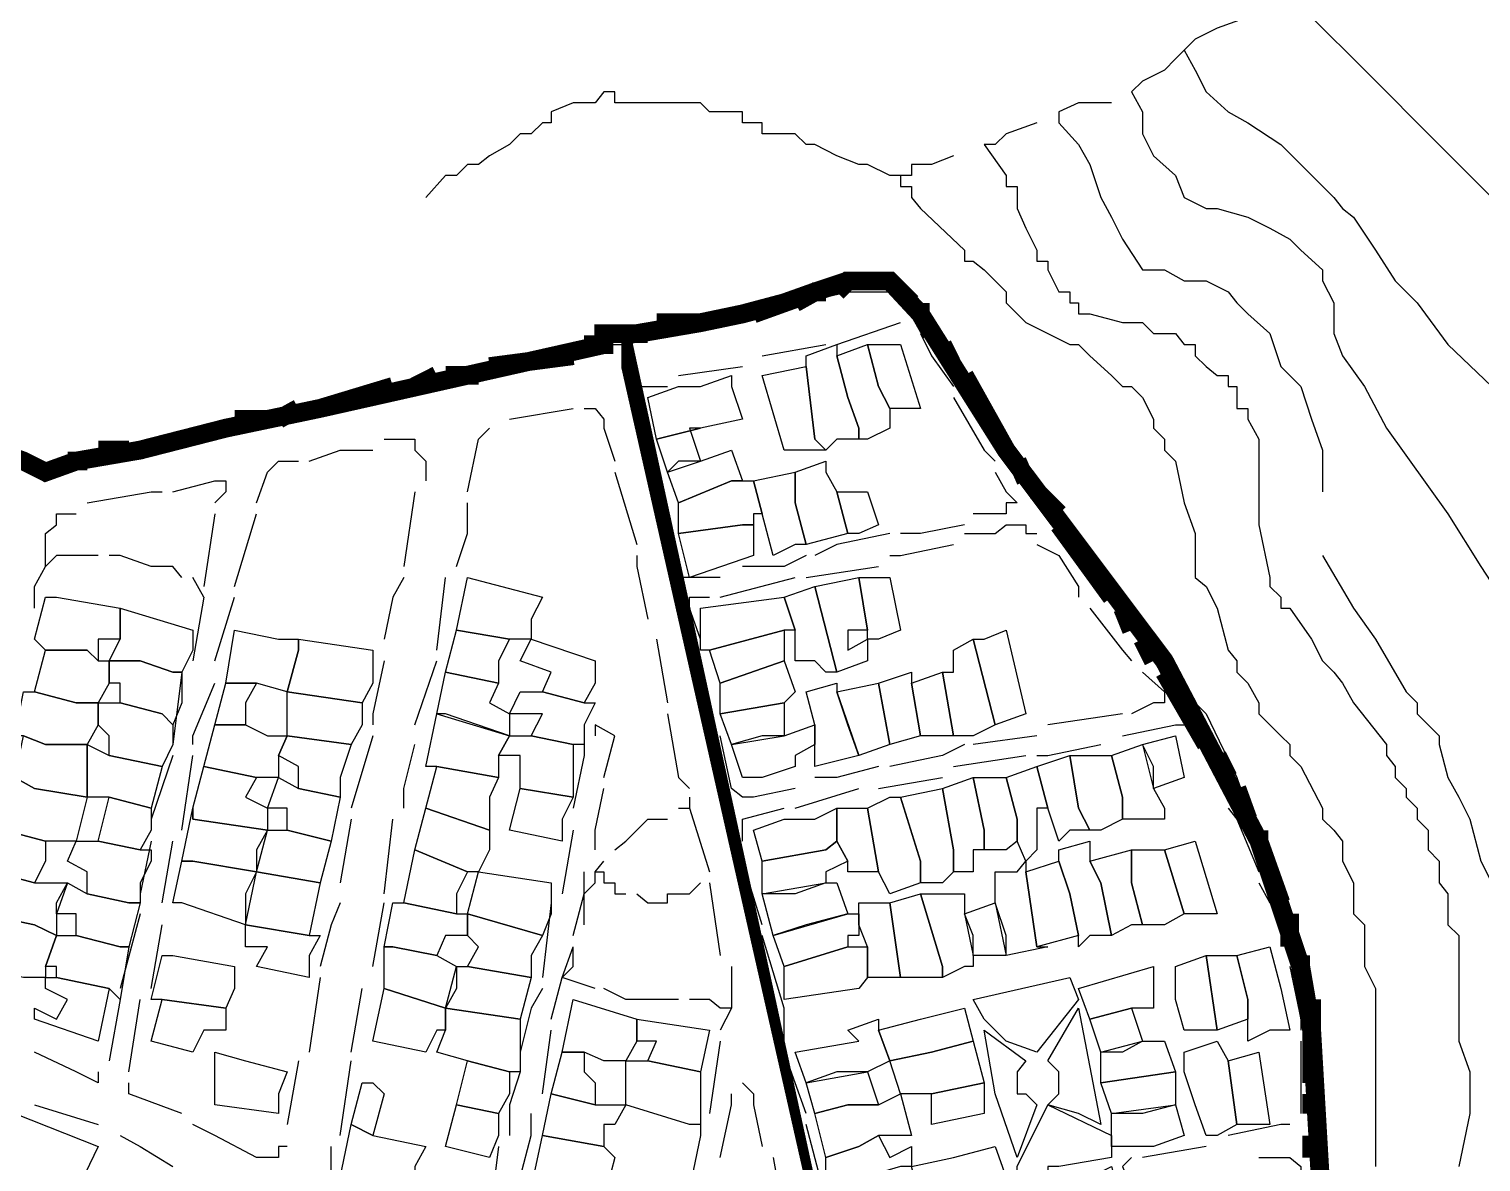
# Model space of a CAD drawing. Header units: millimetres. Extents: x -3588 to 75209, y -3737 to 38254.
# Drawn here: x 18143 to 18329.5, y 32943.3 to 33088.9 of the extents above; entities that cross this region are included whole.
import ezdxf

# ---------------------------------------------------------------- set-up
doc = ezdxf.new("R2010")
doc.units = ezdxf.units.MM
doc.layers.add('P', color=253, linetype='Continuous')

msp = doc.modelspace()

# ---------------------------------------------------------------- linework, layer by layer
at = {"layer": 'P'}
for points in [[(18333.401, 33064.722), (18328.04, 33070.084), (18321.27, 33076.853), (18317.317, 33080.806), (18313.076, 33085.047), (18309.123, 33089), (18307.715, 33090.408), (18304.899, 33092.937), (18300.946, 33091.817), (18299.537, 33090.408), (18295.584, 33089), (18292.752, 33087.576), (18291.343, 33086.167)], [(18291.343, 33086.167), (18290.223, 33085.047), (18288.799, 33083.623), (18285.982, 33082.214), (18284.574, 33080.806), (18285.982, 33078.262), (18285.982, 33075.445), (18287.39, 33072.612), (18290.223, 33070.084), (18291.343, 33067.251), (18294.176, 33065.843), (18295.584, 33065.843), (18299.537, 33064.722), (18302.354, 33063.298), (18304.899, 33061.89), (18306.307, 33060.481), (18309.123, 33057.937), (18309.123, 33056.529), (18310.548, 33053.712), (18310.548, 33049.759), (18311.668, 33046.926), (18314.501, 33042.973), (18317.317, 33037.612)], [(18291.343, 33086.167), (18292.752, 33083.623), (18294.176, 33080.806), (18296.993, 33078.262), (18299.537, 33076.853), (18303.762, 33074.037), (18306.307, 33071.492), (18310.548, 33067.251), (18311.668, 33065.843), (18313.076, 33064.722), (18315.909, 33060.481), (18318.438, 33056.529), (18321.27, 33053.712), (18325.223, 33048.351), (18330.873, 33042.973)], [(18254.935, 33070.084), (18253.527, 33070.084), (18250.694, 33071.492), (18249.574, 33071.492), (18246.741, 33072.612), (18243.924, 33074.037), (18242.788, 33074.037), (18241.38, 33075.445), (18239.971, 33075.445), (18238.563, 33075.445), (18237.139, 33075.445), (18237.139, 33076.853), (18236.019, 33076.853), (18234.61, 33076.853), (18234.61, 33078.262), (18233.202, 33078.262), (18231.778, 33078.262), (18230.369, 33078.262), (18229.249, 33079.398), (18227.825, 33079.398), (18226.416, 33079.398), (18225.008, 33079.398), (18223.6, 33079.398), (18222.463, 33079.398), (18221.055, 33079.398), (18218.238, 33079.398), (18218.238, 33080.806), (18216.814, 33080.806), (18215.694, 33079.398), (18214.285, 33079.398), (18212.877, 33079.398), (18210.045, 33078.262), (18210.045, 33076.853), (18208.924, 33076.853), (18207.5, 33075.445), (18206.092, 33075.445), (18204.683, 33074.037), (18202.139, 33072.612), (18200.73, 33071.492), (18199.322, 33071.492), (18197.914, 33070.084), (18196.489, 33070.084), (18193.961, 33067.251)], [(18282.029, 33079.398), (18279.213, 33079.398), (18277.788, 33079.398), (18275.26, 33078.262), (18275.26, 33076.853), (18277.788, 33074.037), (18279.213, 33071.492), (18280.621, 33067.251), (18282.029, 33064.722), (18283.438, 33061.89), (18285.982, 33057.937), (18288.799, 33057.937), (18291.343, 33056.529), (18294.176, 33056.529), (18296.993, 33055.12), (18298.113, 33053.712), (18299.537, 33052.288), (18302.354, 33049.759), (18303.762, 33045.518), (18306.307, 33042.973), (18307.715, 33038.748), (18309.123, 33034.795), (18309.123, 33029.434)], [(18272.427, 33076.853), (18268.474, 33075.445), (18267.066, 33074.037), (18265.657, 33074.037), (18268.474, 33070.084), (18268.474, 33068.675), (18269.898, 33068.675), (18269.898, 33065.843), (18271.019, 33063.298), (18272.427, 33060.481), (18272.427, 33059.073), (18273.851, 33059.073), (18273.851, 33057.937), (18275.26, 33055.12), (18276.668, 33055.12), (18276.668, 33053.712), (18277.788, 33053.712), (18277.788, 33052.288), (18279.213, 33052.288), (18283.438, 33051.167), (18285.982, 33051.167), (18287.39, 33049.759), (18288.799, 33049.759), (18290.223, 33049.759), (18291.343, 33048.351), (18292.752, 33048.351), (18292.752, 33046.926), (18294.176, 33045.518), (18295.584, 33044.398), (18296.993, 33044.398), (18296.993, 33042.973), (18298.113, 33042.973), (18298.113, 33041.565), (18298.113, 33040.157), (18299.537, 33040.157), (18299.537, 33038.748), (18300.946, 33036.204), (18300.946, 33034.795), (18300.946, 33033.387), (18300.946, 33031.963), (18300.946, 33030.843), (18300.946, 33029.434), (18300.946, 33025.193), (18302.354, 33018.424), (18302.354, 33017.287), (18303.762, 33015.879), (18303.762, 33014.471), (18304.899, 33014.471), (18307.715, 33010.518), (18309.123, 33007.701), (18310.548, 33006.277), (18311.668, 33004.869), (18313.076, 33002.324), (18317.317, 32996.963), (18317.317, 32995.554), (18318.438, 32994.146), (18318.438, 32992.738), (18319.862, 32991.313), (18319.862, 32990.193), (18321.27, 32988.785), (18321.27, 32987.376), (18322.679, 32985.952), (18322.679, 32984.544), (18322.679, 32983.424), (18324.087, 32981.999), (18324.087, 32980.591), (18324.087, 32979.183), (18325.223, 32977.774), (18325.223, 32976.638), (18325.223, 32975.23), (18325.223, 32973.821), (18326.632, 32972.413), (18326.632, 32970.989), (18326.632, 32968.46), (18326.632, 32967.052), (18326.632, 32965.627), (18326.632, 32963.099), (18326.632, 32958.858), (18328.04, 32954.905), (18328.04, 32952.088), (18328.04, 32949.544), (18326.632, 32942.774)], [(18261.704, 33072.612), (18258.888, 33071.492), (18257.464, 33071.492), (18256.343, 33071.492), (18256.343, 33070.084), (18254.935, 33070.084)], [(18254.935, 33070.084), (18254.935, 33068.675), (18256.343, 33068.675), (18256.343, 33067.251), (18257.464, 33065.843), (18263.113, 33060.481), (18263.113, 33059.073), (18264.249, 33059.073), (18265.657, 33057.937), (18267.066, 33056.529), (18268.474, 33055.12), (18268.474, 33053.712), (18271.019, 33051.167), (18276.668, 33048.351), (18277.788, 33048.351), (18279.213, 33046.926), (18282.029, 33044.398), (18283.438, 33042.973), (18284.574, 33042.973), (18285.982, 33041.565), (18287.39, 33038.748), (18287.39, 33037.612), (18288.799, 33036.204), (18288.799, 33034.795), (18290.223, 33033.387), (18291.343, 33028.026), (18292.752, 33024.073), (18292.752, 33022.649), (18292.752, 33021.24), (18292.752, 33018.424), (18294.176, 33017.287), (18295.584, 33014.471), (18296.993, 33009.11), (18298.113, 33007.701), (18298.113, 33006.277), (18299.537, 33004.869), (18300.946, 33002.324), (18300.946, 33000.916), (18303.762, 32998.099), (18304.899, 32996.963), (18304.899, 32995.554), (18306.307, 32994.146), (18309.123, 32988.785), (18309.123, 32987.376), (18310.548, 32985.952), (18311.668, 32984.544), (18311.668, 32981.999), (18313.076, 32979.183), (18313.076, 32977.774), (18313.076, 32975.23), (18314.501, 32973.821), (18314.501, 32972.413), (18314.501, 32970.989), (18314.501, 32968.46), (18315.909, 32965.627), (18315.909, 32961.675), (18315.909, 32960.266), (18315.909, 32956.313), (18315.909, 32954.905), (18315.909, 32952.088), (18315.909, 32950.664), (18315.909, 32942.774)], [(18142.301, 33033.387), (18145.117, 33031.963), (18149.07, 33033.387), (18157.264, 33034.795), (18168.275, 33037.612), (18180.406, 33040.157), (18191.128, 33042.973), (18207.5, 33046.926), (18214.285, 33048.351), (18219.647, 33048.351), (18236.019, 33052.288), (18248.149, 33055.12), (18252.102, 33055.12)], [(18252.102, 33055.12), (18254.935, 33055.12), (18257.464, 33052.288), (18261.704, 33046.926), (18265.657, 33040.157), (18268.474, 33034.795), (18273.851, 33028.026), (18280.621, 33017.287), (18288.799, 33007.701), (18290.223, 33004.869), (18291.343, 33003.748), (18294.176, 33000.916), (18298.113, 32992.738), (18300.946, 32984.544), (18304.899, 32975.23), (18306.307, 32968.46), (18307.715, 32960.266), (18307.715, 32949.544), (18309.123, 32935.989)], [(18246.741, 33048.351), (18254.935, 33051.167)], [(18257.464, 33049.759), (18258.888, 33046.926), (18261.704, 33042.973)], [(18237.139, 33046.926), (18245.333, 33048.351)], [(18246.741, 33036.204), (18245.333, 33034.795), (18243.924, 33036.204), (18242.788, 33045.518), (18242.788, 33046.926), (18246.741, 33048.351), (18246.741, 33046.926), (18248.149, 33041.565), (18249.574, 33037.612), (18249.574, 33036.204), (18246.741, 33036.204)], [(18250.694, 33036.204), (18249.574, 33036.204), (18249.574, 33037.612), (18248.149, 33041.565), (18246.741, 33046.926), (18250.694, 33048.351), (18252.102, 33042.973), (18253.527, 33040.157), (18253.527, 33037.612), (18250.694, 33036.204)], [(18257.464, 33040.157), (18253.527, 33040.157), (18252.102, 33042.973), (18250.694, 33048.351), (18254.935, 33048.351), (18257.464, 33040.157)], [(18226.416, 33044.398), (18234.61, 33045.518)], [(18242.788, 33034.795), (18239.971, 33034.795), (18237.139, 33044.398), (18242.788, 33045.518), (18243.924, 33036.204), (18245.333, 33034.795), (18242.788, 33034.795)], [(18222.463, 33037.612), (18221.055, 33041.565), (18221.055, 33042.973), (18222.463, 33042.973), (18225.008, 33042.973)], [(18226.416, 33042.973), (18229.249, 33042.973), (18233.202, 33044.398), (18233.202, 33042.973), (18234.61, 33038.748), (18229.249, 33037.612), (18223.6, 33036.204), (18222.463, 33041.565), (18226.416, 33042.973)], [(18261.704, 33041.565), (18265.657, 33034.795), (18267.066, 33033.387)], [(18204.683, 33038.748), (18212.877, 33040.157)], [(18214.285, 33040.157), (18215.694, 33040.157), (18216.814, 33038.748), (18216.814, 33037.612), (18218.238, 33033.387)], [(18199.322, 33029.434), (18200.73, 33036.204), (18202.139, 33037.612)], [(18226.416, 33033.387), (18225.008, 33031.963), (18223.6, 33036.204), (18229.249, 33037.612), (18227.825, 33037.612), (18229.249, 33033.387), (18226.416, 33033.387)], [(18317.317, 33037.612), (18325.223, 33026.602), (18329.448, 33019.832), (18331.993, 33015.879), (18334.825, 33009.11), (18337.642, 33002.324), (18340.187, 32995.554), (18341.595, 32988.785), (18345.548, 32979.183), (18346.956, 32976.638), (18345.548, 32972.413), (18346.956, 32970.989)], [(18188.6, 33036.204), (18191.128, 33036.204), (18192.552, 33036.204), (18192.552, 33034.795), (18193.961, 33033.387), (18193.961, 33031.963), (18193.961, 33030.843)], [(18225.008, 33026.602), (18222.463, 33036.204)], [(18178.997, 33033.387), (18182.95, 33034.795), (18187.175, 33034.795)], [(18234.61, 33030.843), (18233.202, 33030.843), (18226.416, 33028.026), (18225.008, 33031.963), (18229.249, 33033.387), (18233.202, 33034.795), (18234.61, 33030.843)], [(18172.228, 33028.026), (18173.636, 33031.963), (18175.044, 33033.387), (18177.589, 33033.387)], [(18218.238, 33031.963), (18221.055, 33022.649)], [(18241.38, 33022.649), (18238.563, 33021.24), (18237.139, 33026.602), (18236.019, 33030.843), (18241.38, 33031.963), (18241.38, 33030.843), (18241.38, 33028.026), (18242.788, 33022.649), (18241.38, 33022.649)], [(18246.741, 33029.434), (18248.149, 33024.073), (18242.788, 33022.649), (18241.38, 33028.026), (18241.38, 33030.843), (18241.38, 33031.963), (18245.333, 33033.387), (18245.333, 33031.963), (18246.741, 33029.434)], [(18267.066, 33031.963), (18268.474, 33029.434), (18269.898, 33028.026), (18268.474, 33028.026), (18268.474, 33026.602), (18267.066, 33026.602), (18264.249, 33026.602)], [(18161.489, 33029.434), (18166.85, 33030.843), (18168.275, 33030.843), (18168.275, 33029.434), (18166.85, 33028.026)], [(18236.019, 33026.602), (18236.019, 33025.193), (18234.61, 33025.193), (18226.416, 33024.073), (18226.416, 33028.026), (18233.202, 33030.843), (18234.61, 33030.843), (18236.019, 33030.843), (18237.139, 33026.602), (18236.019, 33026.602)], [(18150.479, 33028.026), (18158.673, 33029.434), (18160.081, 33029.434)], [(18192.552, 33029.434), (18191.128, 33019.832)], [(18197.914, 33019.832), (18199.322, 33024.073), (18199.322, 33028.026)], [(18249.574, 33024.073), (18248.149, 33024.073), (18246.741, 33029.434), (18250.694, 33029.434), (18252.102, 33025.193), (18249.574, 33024.073)], [(18145.117, 33019.832), (18145.117, 33024.073), (18146.526, 33025.193), (18146.526, 33026.602), (18147.95, 33026.602), (18149.07, 33026.602)], [(18166.85, 33026.602), (18165.442, 33017.287)], [(18169.395, 33017.287), (18172.228, 33026.602)], [(18229.249, 33018.424), (18227.825, 33018.424), (18226.416, 33018.424), (18226.416, 33019.832), (18226.416, 33021.24), (18225.008, 33025.193)], [(18236.019, 33024.073), (18236.019, 33021.24), (18227.825, 33018.424), (18226.416, 33024.073), (18234.61, 33025.193), (18236.019, 33025.193), (18236.019, 33024.073)], [(18263.113, 33025.193), (18257.464, 33024.073), (18254.935, 33024.073)], [(18263.113, 33024.073), (18264.249, 33024.073), (18265.657, 33024.073), (18267.066, 33024.073), (18268.474, 33025.193), (18269.898, 33025.193), (18271.019, 33025.193), (18271.019, 33024.073), (18272.427, 33024.073)], [(18253.527, 33024.073), (18246.741, 33022.649), (18243.924, 33021.24)], [(18253.527, 33021.24), (18254.935, 33021.24), (18261.704, 33022.649)], [(18272.427, 33022.649), (18275.26, 33021.24), (18277.788, 33017.287), (18277.788, 33015.879)], [(18151.903, 33021.24), (18150.479, 33021.24), (18149.07, 33021.24), (18146.526, 33021.24), (18145.117, 33019.832)], [(18162.626, 33018.424), (18161.489, 33019.832), (18158.673, 33019.832), (18154.72, 33021.24), (18153.311, 33021.24)], [(18221.055, 33021.24), (18221.055, 33019.832), (18222.463, 33013.062)], [(18242.788, 33021.24), (18239.971, 33019.832), (18234.61, 33019.832)], [(18309.123, 33021.24), (18313.076, 33014.471), (18315.909, 33010.518), (18319.862, 33003.748), (18321.27, 33002.324), (18321.27, 33000.916), (18322.679, 32999.507), (18324.087, 32998.099), (18324.087, 32996.963), (18325.223, 32992.738), (18326.632, 32990.193), (18328.04, 32987.376), (18329.448, 32981.999), (18330.873, 32979.183)], [(18143.709, 33014.471), (18143.709, 33017.287), (18145.117, 33019.832)], [(18242.788, 33018.424), (18252.102, 33019.832)], [(18165.442, 33015.879), (18164.034, 33018.424)], [(18191.128, 33018.424), (18189.72, 33015.879), (18188.6, 33010.518)], [(18195.369, 33009.11), (18196.489, 33018.424)], [(18207.5, 33013.062), (18207.5, 33010.518), (18204.683, 33010.518), (18197.914, 33011.638), (18199.322, 33018.424), (18208.924, 33015.879), (18207.5, 33013.062)], [(18231.778, 33018.424), (18229.249, 33018.424)], [(18231.778, 33015.879), (18241.38, 33018.424)], [(18245.333, 33006.277), (18243.924, 33007.701), (18241.38, 33007.701), (18241.38, 33011.638), (18239.971, 33015.879), (18243.924, 33017.287), (18246.741, 33006.277), (18245.333, 33006.277)], [(18249.574, 33011.638), (18248.149, 33011.638), (18248.149, 33009.11), (18250.694, 33010.518), (18250.694, 33007.701), (18246.741, 33006.277), (18243.924, 33017.287), (18249.574, 33018.424), (18250.694, 33011.638), (18249.574, 33011.638)], [(18252.102, 33010.518), (18250.694, 33010.518), (18250.694, 33011.638), (18249.574, 33018.424), (18253.527, 33018.424), (18254.935, 33011.638), (18252.102, 33010.518)], [(18154.72, 33010.518), (18151.903, 33010.518), (18151.903, 33007.701), (18150.479, 33009.11), (18145.117, 33009.11), (18143.709, 33010.518), (18145.117, 33015.879), (18146.526, 33015.879), (18154.72, 33014.471), (18154.72, 33010.518)], [(18165.442, 33015.879), (18164.034, 33007.701)], [(18166.85, 33007.701), (18169.395, 33015.879)], [(18229.249, 33010.518), (18227.825, 33014.471), (18227.825, 33015.879), (18230.369, 33015.879)], [(18229.249, 33014.471), (18239.971, 33015.879), (18241.38, 33011.638), (18239.971, 33011.638), (18230.369, 33009.11), (18229.249, 33009.11), (18229.249, 33014.471)], [(18164.034, 33009.11), (18162.626, 33006.277), (18161.489, 33006.277), (18157.264, 33007.701), (18153.311, 33007.701), (18154.72, 33010.518), (18154.72, 33014.471), (18164.034, 33011.638), (18164.034, 33009.11)], [(18279.213, 33014.471), (18283.438, 33009.11), (18284.574, 33007.701)], [(18175.044, 33010.518), (18177.589, 33010.518), (18177.589, 33009.11), (18176.165, 33003.748), (18172.228, 33004.869), (18168.275, 33004.869), (18169.395, 33011.638), (18175.044, 33010.518)], [(18203.275, 33007.701), (18203.275, 33004.869), (18196.489, 33006.277), (18197.914, 33011.638), (18204.683, 33010.518), (18203.275, 33007.701)], [(18239.971, 33007.701), (18231.778, 33004.869), (18230.369, 33009.11), (18239.971, 33011.638), (18239.971, 33007.701)], [(18265.657, 33010.518), (18268.474, 33011.638), (18271.019, 33000.916), (18267.066, 32999.507), (18264.249, 33010.518), (18265.657, 33010.518)], [(18187.175, 33004.869), (18185.767, 33002.324), (18176.165, 33003.748), (18177.589, 33009.11), (18177.589, 33010.518), (18187.175, 33009.11), (18187.175, 33004.869)], [(18215.694, 33004.869), (18214.285, 33002.324), (18208.924, 33003.748), (18210.045, 33006.277), (18206.092, 33007.701), (18207.5, 33010.518), (18215.694, 33007.701), (18215.694, 33004.869)], [(18223.6, 33010.518), (18225.008, 33002.324)], [(18264.249, 32998.099), (18261.704, 32998.099), (18260.296, 33006.277), (18261.704, 33006.277), (18261.704, 33009.11), (18264.249, 33010.518), (18267.066, 32999.507), (18264.249, 32998.099)], [(18151.903, 33007.701), (18153.311, 33007.701), (18153.311, 33004.869), (18151.903, 33002.324), (18149.07, 33002.324), (18143.709, 33003.748), (18145.117, 33009.11), (18150.479, 33009.11), (18151.903, 33007.701)], [(18162.626, 33002.324), (18161.489, 32999.507), (18160.081, 33000.916), (18154.72, 33002.324), (18154.72, 33004.869), (18153.311, 33004.869), (18153.311, 33007.701), (18157.264, 33007.701), (18161.489, 33006.277), (18162.626, 33006.277), (18162.626, 33002.324)], [(18188.6, 33007.701), (18187.175, 33000.916), (18187.175, 32999.507)], [(18192.552, 32999.507), (18195.369, 33007.701)], [(18230.369, 32999.507), (18229.249, 33007.701)], [(18239.971, 33002.324), (18231.778, 33000.916), (18231.778, 33004.869), (18239.971, 33007.701), (18241.38, 33003.748), (18239.971, 33002.324)], [(18162.626, 33006.277), (18161.489, 32996.963)], [(18204.683, 32999.507), (18204.683, 32998.099), (18196.489, 33000.916), (18195.369, 33000.916), (18196.489, 33006.277), (18203.275, 33004.869), (18202.139, 33002.324), (18204.683, 33000.916), (18204.683, 32999.507)], [(18256.343, 33004.869), (18257.464, 32998.099), (18253.527, 32996.963), (18252.102, 33004.869), (18256.343, 33006.277), (18256.343, 33004.869)], [(18260.296, 32998.099), (18257.464, 32998.099), (18256.343, 33004.869), (18260.296, 33006.277), (18261.704, 32998.099), (18260.296, 32998.099)], [(18285.982, 33006.277), (18288.799, 33003.748), (18288.799, 33002.324), (18287.39, 33002.324), (18284.574, 33000.916)], [(18151.903, 32999.507), (18150.479, 32996.963), (18145.117, 32996.963), (18142.301, 32998.099), (18141.165, 32998.099), (18142.301, 33003.748), (18143.709, 33003.748), (18149.07, 33002.324), (18151.903, 33002.324), (18151.903, 32999.507)], [(18164.034, 32996.963), (18164.034, 32998.099), (18166.85, 33004.869)], [(18170.803, 33002.324), (18170.803, 32999.507), (18166.85, 32999.507), (18168.275, 33004.869), (18172.228, 33004.869), (18170.803, 33002.324)], [(18185.767, 32999.507), (18184.359, 32996.963), (18176.165, 32998.099), (18176.165, 33003.748), (18185.767, 33002.324), (18185.767, 32999.507)], [(18214.285, 32999.507), (18214.285, 32996.963), (18212.877, 32996.963), (18207.5, 32998.099), (18208.924, 33000.916), (18204.683, 33000.916), (18206.092, 33003.748), (18208.924, 33003.748), (18214.285, 33002.324), (18215.694, 33002.324), (18214.285, 32999.507)], [(18246.741, 33003.748), (18249.574, 32995.554), (18243.924, 32994.146), (18243.924, 32996.963), (18243.924, 32999.507), (18242.788, 33003.748), (18246.741, 33004.869), (18246.741, 33003.748)], [(18248.149, 32999.507), (18246.741, 33003.748), (18252.102, 33004.869), (18253.527, 32996.963), (18249.574, 32995.554), (18248.149, 32999.507)], [(18161.489, 32996.963), (18160.081, 32994.146), (18153.311, 32995.554), (18153.311, 32998.099), (18151.903, 32999.507), (18151.903, 33002.324), (18154.72, 33002.324), (18160.081, 33000.916), (18161.489, 32999.507), (18161.489, 32996.963)], [(18237.139, 32998.099), (18233.202, 32996.963), (18231.778, 33000.916), (18239.971, 33002.324), (18239.971, 32998.099), (18237.139, 32998.099)], [(18203.275, 32995.554), (18203.275, 32992.738), (18195.369, 32994.146), (18193.961, 32994.146), (18195.369, 33000.916), (18204.683, 32998.099), (18203.275, 32995.554)], [(18225.008, 33000.916), (18226.416, 32992.738), (18227.825, 32991.313)], [(18283.438, 33000.916), (18273.851, 32999.507)], [(18173.636, 32998.099), (18176.165, 32998.099), (18175.044, 32995.554), (18175.044, 32992.738), (18172.228, 32992.738), (18165.442, 32994.146), (18166.85, 32999.507), (18170.803, 32999.507), (18173.636, 32998.099)], [(18216.814, 32992.738), (18218.238, 32998.099), (18215.694, 32999.507), (18215.694, 32998.099)], [(18237.139, 32992.738), (18234.61, 32992.738), (18233.202, 32996.963), (18239.971, 32998.099), (18243.924, 32999.507), (18243.924, 32996.963), (18241.38, 32995.554), (18241.38, 32994.146), (18237.139, 32992.738)], [(18283.438, 32998.099), (18290.223, 32999.507), (18291.343, 32999.507)], [(18150.479, 32992.738), (18150.479, 32990.193), (18143.709, 32991.313), (18141.165, 32992.738), (18142.301, 32998.099), (18145.117, 32996.963), (18150.479, 32996.963), (18150.479, 32992.738)], [(18153.311, 32995.554), (18160.081, 32994.146), (18158.673, 32988.785), (18153.311, 32990.193), (18150.479, 32990.193), (18150.479, 32996.963), (18153.311, 32995.554)], [(18182.95, 32992.738), (18182.95, 32990.193), (18177.589, 32991.313), (18177.589, 32994.146), (18175.044, 32995.554), (18176.165, 32998.099), (18184.359, 32996.963), (18182.95, 32992.738)], [(18187.175, 32998.099), (18184.359, 32988.785)], [(18191.128, 32988.785), (18191.128, 32991.313), (18192.552, 32996.963)], [(18207.5, 32998.099), (18212.877, 32996.963), (18212.877, 32990.193), (18206.092, 32991.313), (18206.092, 32995.554), (18203.275, 32995.554), (18204.683, 32998.099), (18207.5, 32998.099)], [(18214.285, 32996.963), (18214.285, 32995.554), (18212.877, 32988.785)], [(18234.61, 32990.193), (18233.202, 32991.313), (18231.778, 32998.099)], [(18263.113, 32996.963), (18260.296, 32995.554), (18253.527, 32994.146)], [(18272.427, 32998.099), (18264.249, 32996.963)], [(18272.427, 32995.554), (18273.851, 32995.554), (18280.621, 32996.963)], [(18287.39, 32991.313), (18288.799, 32988.785), (18288.799, 32987.376), (18283.438, 32987.376), (18283.438, 32990.193), (18282.029, 32995.554), (18285.982, 32996.963), (18287.39, 32991.313)], [(18287.39, 32994.146), (18285.982, 32996.963), (18290.223, 32998.099), (18291.343, 32992.738), (18287.39, 32991.313), (18287.39, 32994.146)], [(18292.752, 32998.099), (18295.584, 32992.738), (18296.993, 32990.193)], [(18161.489, 32995.554), (18158.673, 32987.376)], [(18162.626, 32985.952), (18164.034, 32995.554)], [(18261.704, 32994.146), (18271.019, 32995.554)], [(18276.668, 32985.952), (18275.26, 32984.544), (18273.851, 32988.785), (18272.427, 32994.146), (18276.668, 32995.554), (18277.788, 32988.785), (18279.213, 32985.952), (18276.668, 32985.952)], [(18280.621, 32985.952), (18279.213, 32985.952), (18277.788, 32988.785), (18276.668, 32995.554), (18282.029, 32995.554), (18283.438, 32990.193), (18283.438, 32987.376), (18280.621, 32985.952)], [(18143.709, 32991.313), (18150.479, 32990.193), (18149.07, 32984.544), (18145.117, 32984.544), (18139.756, 32985.952), (18141.165, 32992.738), (18143.709, 32991.313)], [(18173.636, 32987.376), (18173.636, 32985.952), (18164.034, 32987.376), (18164.034, 32988.785), (18165.442, 32994.146), (18172.228, 32992.738), (18170.803, 32990.193), (18173.636, 32988.785), (18173.636, 32987.376)], [(18181.814, 32984.544), (18176.165, 32985.952), (18176.165, 32988.785), (18173.636, 32988.785), (18175.044, 32992.738), (18177.589, 32991.313), (18182.95, 32990.193), (18181.814, 32984.544)], [(18202.139, 32990.193), (18202.139, 32985.952), (18193.961, 32988.785), (18195.369, 32994.146), (18203.275, 32992.738), (18202.139, 32990.193)], [(18252.102, 32994.146), (18246.741, 32992.738), (18243.924, 32992.738)], [(18252.102, 32991.313), (18260.296, 32992.738)], [(18263.113, 32980.591), (18261.704, 32980.591), (18261.704, 32983.424), (18260.296, 32991.313), (18264.249, 32992.738), (18265.657, 32985.952), (18265.657, 32983.424), (18264.249, 32983.424), (18264.249, 32980.591), (18263.113, 32980.591)], [(18268.474, 32983.424), (18265.657, 32983.424), (18265.657, 32985.952), (18264.249, 32992.738), (18268.474, 32992.738), (18269.898, 32987.376), (18269.898, 32984.544), (18268.474, 32983.424)], [(18272.427, 32988.785), (18272.427, 32983.424), (18271.019, 32981.999), (18269.898, 32984.544), (18269.898, 32987.376), (18268.474, 32992.738), (18272.427, 32994.146), (18273.851, 32988.785), (18272.427, 32988.785)], [(18211.453, 32987.376), (18211.453, 32984.544), (18204.683, 32985.952), (18206.092, 32991.313), (18212.877, 32990.193), (18211.453, 32987.376)], [(18215.694, 32983.424), (18215.694, 32985.952), (18216.814, 32991.313)], [(18241.38, 32991.313), (18236.019, 32990.193), (18234.61, 32990.193)], [(18241.38, 32988.785), (18249.574, 32991.313)], [(18260.296, 32979.183), (18257.464, 32979.183), (18257.464, 32981.999), (18254.935, 32990.193), (18260.296, 32991.313), (18261.704, 32983.424), (18261.704, 32980.591), (18260.296, 32979.183)], [(18158.673, 32985.952), (18157.264, 32983.424), (18151.903, 32984.544), (18153.311, 32990.193), (18158.673, 32988.785), (18158.673, 32985.952)], [(18227.825, 32990.193), (18227.825, 32988.785)], [(18253.527, 32990.193), (18254.935, 32990.193), (18257.464, 32981.999), (18257.464, 32979.183), (18253.527, 32977.774), (18252.102, 32980.591), (18250.694, 32988.785), (18253.527, 32990.193)], [(18172.228, 32983.424), (18172.228, 32980.591), (18164.034, 32981.999), (18162.626, 32981.999), (18164.034, 32988.785), (18164.034, 32987.376), (18173.636, 32985.952), (18172.228, 32983.424)], [(18184.359, 32987.376), (18182.95, 32979.183)], [(18188.6, 32977.774), (18189.72, 32987.376)], [(18202.139, 32983.424), (18200.73, 32980.591), (18199.322, 32980.591), (18192.552, 32983.424), (18193.961, 32988.785), (18202.139, 32985.952), (18202.139, 32983.424)], [(18218.238, 32983.424), (18219.647, 32984.544), (18221.055, 32985.952), (18222.463, 32987.376), (18223.6, 32987.376), (18225.008, 32987.376)], [(18226.416, 32988.785), (18227.825, 32988.785)], [(18227.825, 32988.785), (18230.369, 32980.591)], [(18234.61, 32984.544), (18234.61, 32987.376), (18239.971, 32988.785)], [(18239.971, 32987.376), (18243.924, 32987.376), (18246.741, 32988.785), (18246.741, 32984.544), (18245.333, 32983.424), (18237.139, 32981.999), (18236.019, 32985.952), (18239.971, 32987.376)], [(18248.149, 32980.591), (18248.149, 32981.999), (18246.741, 32984.544), (18246.741, 32988.785), (18250.694, 32988.785), (18252.102, 32980.591), (18248.149, 32980.591)], [(18296.993, 32988.785), (18298.113, 32987.376), (18300.946, 32980.591)], [(18145.117, 32981.999), (18143.709, 32979.183), (18138.348, 32980.591), (18139.756, 32983.424), (18139.756, 32985.952), (18145.117, 32984.544), (18145.117, 32981.999)], [(18176.165, 32985.952), (18181.814, 32984.544), (18180.406, 32979.183), (18172.228, 32980.591), (18173.636, 32985.952), (18176.165, 32985.952)], [(18212.877, 32985.952), (18211.453, 32977.774)], [(18157.264, 32979.183), (18157.264, 32976.638), (18155.84, 32976.638), (18150.479, 32977.774), (18150.479, 32980.591), (18147.95, 32981.999), (18149.07, 32984.544), (18151.903, 32984.544), (18157.264, 32983.424), (18158.673, 32983.424), (18158.673, 32981.999), (18157.264, 32979.183)], [(18158.673, 32984.544), (18157.264, 32977.774), (18157.264, 32976.638)], [(18160.081, 32976.638), (18161.489, 32984.544)], [(18197.914, 32977.774), (18197.914, 32975.23), (18191.128, 32976.638), (18192.552, 32983.424), (18199.322, 32980.591), (18197.914, 32977.774)], [(18241.38, 32977.774), (18237.139, 32977.774), (18237.139, 32981.999), (18245.333, 32983.424), (18246.741, 32984.544), (18248.149, 32981.999), (18245.333, 32980.591), (18245.333, 32979.183), (18241.38, 32977.774)], [(18279.213, 32972.413), (18277.788, 32970.989), (18277.788, 32972.413), (18276.668, 32977.774), (18275.26, 32981.999), (18275.26, 32983.424), (18279.213, 32984.544), (18279.213, 32981.999), (18280.621, 32979.183), (18282.029, 32972.413), (18279.213, 32972.413)], [(18284.574, 32973.821), (18282.029, 32972.413), (18280.621, 32979.183), (18279.213, 32981.999), (18284.574, 32983.424), (18284.574, 32979.183), (18285.982, 32973.821), (18284.574, 32973.821)], [(18288.799, 32973.821), (18285.982, 32973.821), (18284.574, 32979.183), (18284.574, 32983.424), (18288.799, 32983.424), (18291.343, 32975.23), (18288.799, 32973.821)], [(18292.752, 32975.23), (18291.343, 32975.23), (18288.799, 32983.424), (18292.752, 32984.544), (18295.584, 32975.23), (18292.752, 32975.23)], [(18170.803, 32977.774), (18170.803, 32973.821), (18162.626, 32976.638), (18161.489, 32976.638), (18162.626, 32981.999), (18164.034, 32981.999), (18172.228, 32980.591), (18170.803, 32977.774)], [(18215.694, 32980.591), (18216.814, 32981.999)], [(18237.139, 32973.821), (18234.61, 32981.999)], [(18268.474, 32972.413), (18267.066, 32976.638), (18267.066, 32980.591), (18269.898, 32980.591), (18271.019, 32981.999), (18271.019, 32980.591), (18272.427, 32970.989), (18273.851, 32970.989), (18268.474, 32969.868), (18268.474, 32972.413)], [(18276.668, 32977.774), (18277.788, 32972.413), (18272.427, 32970.989), (18271.019, 32980.591), (18275.26, 32981.999), (18276.668, 32977.774)], [(18143.709, 32973.821), (18136.94, 32975.23), (18138.348, 32980.591), (18143.709, 32979.183), (18147.95, 32979.183), (18146.526, 32975.23), (18146.526, 32973.821), (18146.526, 32972.413), (18143.709, 32973.821)], [(18178.997, 32972.413), (18170.803, 32973.821), (18172.228, 32980.591), (18180.406, 32979.183), (18178.997, 32972.413)], [(18210.045, 32975.23), (18208.924, 32972.413), (18199.322, 32975.23), (18200.73, 32980.591), (18210.045, 32979.183), (18210.045, 32975.23)], [(18212.877, 32972.413), (18214.285, 32977.774), (18214.285, 32980.591)], [(18214.285, 32973.821), (18214.285, 32975.23), (18214.285, 32977.774), (18215.694, 32979.183), (18215.694, 32980.591)], [(18215.694, 32980.591), (18216.814, 32980.591), (18216.814, 32979.183), (18218.238, 32979.183), (18218.238, 32977.774), (18219.647, 32977.774)], [(18146.526, 32976.638), (18147.95, 32979.183), (18150.479, 32977.774), (18155.84, 32976.638), (18157.264, 32976.638), (18155.84, 32970.989), (18154.72, 32970.989), (18149.07, 32972.413), (18149.07, 32975.23), (18146.526, 32975.23), (18146.526, 32976.638)], [(18221.055, 32977.774), (18222.463, 32976.638), (18225.008, 32976.638), (18225.008, 32977.774), (18226.416, 32977.774), (18227.825, 32977.774), (18229.249, 32979.183)], [(18230.369, 32979.183), (18231.778, 32969.868)], [(18242.788, 32973.821), (18238.563, 32972.413), (18237.139, 32977.774), (18245.333, 32979.183), (18246.741, 32979.183), (18248.149, 32975.23), (18242.788, 32973.821)], [(18257.464, 32967.052), (18256.343, 32967.052), (18254.935, 32967.052), (18253.527, 32976.638), (18257.464, 32977.774), (18260.296, 32968.46), (18260.296, 32967.052), (18257.464, 32967.052)], [(18263.113, 32968.46), (18260.296, 32967.052), (18260.296, 32968.46), (18257.464, 32977.774), (18263.113, 32977.774), (18263.113, 32975.23), (18264.249, 32969.868), (18264.249, 32968.46), (18263.113, 32968.46)], [(18300.946, 32979.183), (18302.354, 32976.638), (18303.762, 32975.23), (18303.762, 32973.821), (18304.899, 32970.989)], [(18182.95, 32976.638), (18181.814, 32973.821), (18180.406, 32968.46)], [(18187.175, 32968.46), (18188.6, 32976.638)], [(18199.322, 32973.821), (18199.322, 32972.413), (18196.489, 32972.413), (18195.369, 32969.868), (18189.72, 32970.989), (18188.6, 32970.989), (18189.72, 32976.638), (18191.128, 32976.638), (18197.914, 32975.23), (18199.322, 32975.23), (18199.322, 32973.821)], [(18210.045, 32976.638), (18208.924, 32967.052)], [(18250.694, 32968.46), (18250.694, 32970.989), (18249.574, 32973.821), (18249.574, 32975.23), (18249.574, 32976.638), (18253.527, 32976.638), (18254.935, 32967.052), (18250.694, 32967.052), (18250.694, 32968.46)], [(18264.249, 32972.413), (18263.113, 32975.23), (18267.066, 32976.638), (18268.474, 32969.868), (18264.249, 32969.868), (18264.249, 32972.413)], [(18145.117, 32968.46), (18145.117, 32967.052), (18142.301, 32967.052), (18135.515, 32968.46), (18135.515, 32969.868), (18136.94, 32975.23), (18143.709, 32973.821), (18146.526, 32972.413), (18145.117, 32968.46)], [(18157.264, 32975.23), (18154.72, 32965.627)], [(18207.5, 32969.868), (18207.5, 32967.052), (18199.322, 32968.46), (18200.73, 32970.989), (18199.322, 32972.413), (18199.322, 32975.23), (18208.924, 32972.413), (18207.5, 32969.868)], [(18249.574, 32972.413), (18248.149, 32972.413), (18248.149, 32970.989), (18239.971, 32968.46), (18238.563, 32972.413), (18248.149, 32975.23), (18249.574, 32975.23), (18249.574, 32973.821), (18249.574, 32972.413)], [(18147.95, 32972.413), (18149.07, 32972.413), (18154.72, 32970.989), (18155.84, 32970.989), (18154.72, 32964.219), (18153.311, 32965.627), (18146.526, 32967.052), (18146.526, 32968.46), (18145.117, 32968.46), (18146.526, 32972.413), (18147.95, 32972.413)], [(18158.673, 32965.627), (18160.081, 32973.821)], [(18178.997, 32969.868), (18178.997, 32967.052), (18172.228, 32968.46), (18173.636, 32970.989), (18170.803, 32970.989), (18170.803, 32973.821), (18178.997, 32972.413), (18180.406, 32972.413), (18178.997, 32969.868)], [(18239.971, 32963.099), (18237.139, 32972.413)], [(18197.914, 32965.627), (18196.489, 32963.099), (18188.6, 32965.627), (18188.6, 32970.989), (18189.72, 32970.989), (18195.369, 32969.868), (18197.914, 32968.46), (18197.914, 32965.627)], [(18210.045, 32961.675), (18211.453, 32967.052), (18212.877, 32970.989)], [(18215.694, 32965.627), (18211.453, 32967.052), (18212.877, 32968.46), (18212.877, 32970.989)], [(18249.574, 32965.627), (18239.971, 32964.219), (18239.971, 32968.46), (18248.149, 32970.989), (18250.694, 32970.989), (18250.694, 32967.052), (18249.574, 32965.627)], [(18302.354, 32960.266), (18299.537, 32958.858), (18299.537, 32961.675), (18299.537, 32964.219), (18298.113, 32969.868), (18302.354, 32970.989), (18303.762, 32965.627), (18304.899, 32960.266), (18302.354, 32960.266)], [(18169.395, 32965.627), (18168.275, 32963.099), (18160.081, 32964.219), (18158.673, 32964.219), (18160.081, 32969.868), (18161.489, 32969.868), (18169.395, 32968.46), (18169.395, 32965.627)], [(18199.322, 32968.46), (18207.5, 32967.052), (18206.092, 32961.675), (18196.489, 32963.099), (18197.914, 32968.46), (18199.322, 32968.46)], [(18233.202, 32968.46), (18233.202, 32967.052), (18233.202, 32965.627), (18233.202, 32964.219), (18233.202, 32963.099), (18231.778, 32960.266)], [(18285.982, 32963.099), (18284.574, 32963.099), (18279.213, 32961.675), (18277.788, 32965.627), (18287.39, 32968.46), (18287.39, 32963.099), (18285.982, 32963.099)], [(18292.752, 32960.266), (18291.343, 32960.266), (18290.223, 32964.219), (18290.223, 32968.46), (18294.176, 32969.868), (18295.584, 32960.266), (18292.752, 32960.266)], [(18299.537, 32964.219), (18299.537, 32961.675), (18295.584, 32960.266), (18294.176, 32969.868), (18298.113, 32969.868), (18299.537, 32964.219)], [(18304.899, 32968.46), (18306.307, 32961.675), (18306.307, 32960.266)], [(18146.526, 32967.052), (18153.311, 32965.627), (18151.903, 32958.858), (18143.709, 32961.675), (18143.709, 32963.099), (18146.526, 32961.675), (18147.95, 32964.219), (18145.117, 32965.627), (18145.117, 32967.052), (18146.526, 32967.052)], [(18180.406, 32967.052), (18178.997, 32957.45)], [(18268.474, 32958.858), (18265.657, 32961.675), (18264.249, 32964.219), (18276.668, 32967.052), (18277.788, 32964.219), (18272.427, 32957.45), (18268.474, 32958.858)], [(18184.359, 32957.45), (18185.767, 32965.627)], [(18196.489, 32961.675), (18196.489, 32960.266), (18195.369, 32960.266), (18193.961, 32957.45), (18187.175, 32958.858), (18188.6, 32965.627), (18196.489, 32963.099), (18196.489, 32961.675)], [(18208.924, 32965.627), (18207.5, 32963.099), (18206.092, 32957.45)], [(18226.416, 32964.219), (18225.008, 32964.219), (18221.055, 32964.219), (18219.647, 32964.219), (18216.814, 32965.627)], [(18154.72, 32964.219), (18153.311, 32956.313)], [(18155.84, 32954.905), (18157.264, 32964.219)], [(18168.275, 32961.675), (18168.275, 32960.266), (18165.442, 32960.266), (18164.034, 32957.45), (18158.673, 32958.858), (18160.081, 32964.219), (18168.275, 32963.099), (18168.275, 32961.675)], [(18206.092, 32957.45), (18206.092, 32954.905), (18204.683, 32954.905), (18199.322, 32956.313), (18195.369, 32957.45), (18196.489, 32960.266), (18196.489, 32963.099), (18206.092, 32961.675), (18206.092, 32957.45)], [(18221.055, 32960.266), (18221.055, 32958.858), (18219.647, 32956.313), (18216.814, 32956.313), (18214.285, 32957.45), (18211.453, 32957.45), (18212.877, 32964.219), (18221.055, 32961.675), (18221.055, 32960.266)], [(18233.202, 32963.099), (18231.778, 32963.099), (18230.369, 32964.219), (18229.249, 32964.219), (18227.825, 32964.219)], [(18239.971, 32958.858), (18239.971, 32963.099)], [(18258.888, 32957.45), (18253.527, 32956.313), (18252.102, 32960.266), (18257.464, 32961.675), (18263.113, 32963.099), (18264.249, 32958.858), (18258.888, 32957.45)], [(18277.788, 32949.544), (18273.851, 32950.664), (18275.26, 32952.088), (18275.26, 32953.497), (18275.26, 32954.905), (18273.851, 32956.313), (18277.788, 32963.099), (18280.621, 32948.135), (18277.788, 32949.544)], [(18283.438, 32957.45), (18280.621, 32957.45), (18279.213, 32961.675), (18284.574, 32963.099), (18285.982, 32958.858), (18283.438, 32957.45)], [(18221.055, 32960.266), (18221.055, 32961.675), (18230.369, 32960.266), (18229.249, 32954.905), (18222.463, 32956.313), (18223.6, 32958.858), (18221.055, 32958.858), (18221.055, 32960.266)], [(18246.741, 32954.905), (18242.788, 32953.497), (18241.38, 32957.45), (18249.574, 32958.858), (18248.149, 32960.266), (18252.102, 32961.675), (18252.102, 32960.266), (18253.527, 32956.313), (18250.694, 32954.905), (18246.741, 32954.905)], [(18208.924, 32952.088), (18210.045, 32960.266)], [(18267.066, 32952.088), (18265.657, 32960.266), (18271.019, 32956.313), (18269.898, 32954.905), (18269.898, 32952.088), (18271.019, 32952.088), (18272.427, 32950.664), (18269.898, 32943.894), (18267.066, 32952.088)], [(18151.903, 32954.905), (18151.903, 32953.497), (18149.07, 32954.905), (18143.709, 32957.45)], [(18175.044, 32952.088), (18175.044, 32949.544), (18166.85, 32950.664), (18166.85, 32953.497), (18166.85, 32957.45), (18170.803, 32956.313), (18176.165, 32954.905), (18175.044, 32952.088)], [(18214.285, 32956.313), (18214.285, 32954.905), (18215.694, 32953.497), (18215.694, 32950.664), (18210.045, 32952.088), (18211.453, 32957.45), (18214.285, 32957.45), (18214.285, 32956.313)], [(18231.778, 32958.858), (18230.369, 32949.544)], [(18242.788, 32949.544), (18239.971, 32957.45)], [(18258.888, 32952.088), (18254.935, 32952.088), (18253.527, 32956.313), (18258.888, 32957.45), (18264.249, 32958.858), (18265.657, 32953.497), (18258.888, 32952.088)], [(18290.223, 32954.905), (18280.621, 32953.497), (18280.621, 32957.45), (18285.982, 32958.858), (18288.799, 32958.858), (18290.223, 32954.905)], [(18295.584, 32946.727), (18294.176, 32946.727), (18292.752, 32950.664), (18291.343, 32954.905), (18291.343, 32957.45), (18295.584, 32958.858), (18296.993, 32956.313), (18298.113, 32948.135), (18295.584, 32946.727)], [(18299.537, 32948.135), (18298.113, 32948.135), (18296.993, 32956.313), (18300.946, 32957.45), (18302.354, 32948.135), (18299.537, 32948.135)], [(18306.307, 32958.858), (18306.307, 32953.497), (18306.307, 32952.088), (18306.307, 32950.664), (18306.307, 32949.544)], [(18177.589, 32956.313), (18176.165, 32948.135)], [(18182.95, 32946.727), (18184.359, 32956.313)], [(18204.683, 32952.088), (18203.275, 32949.544), (18197.914, 32950.664), (18199.322, 32956.313), (18204.683, 32954.905), (18204.683, 32952.088)], [(18229.249, 32950.664), (18229.249, 32948.135), (18227.825, 32948.135), (18219.647, 32950.664), (18219.647, 32956.313), (18222.463, 32956.313), (18229.249, 32954.905), (18229.249, 32950.664)], [(18162.626, 32949.544), (18155.84, 32952.088), (18155.84, 32953.497)], [(18187.175, 32953.497), (18188.6, 32952.088), (18187.175, 32946.727), (18184.359, 32948.135), (18185.767, 32953.497), (18187.175, 32953.497)], [(18206.092, 32954.905), (18204.683, 32950.664), (18204.683, 32946.727)], [(18234.61, 32953.497), (18236.019, 32952.088), (18236.019, 32950.664), (18237.139, 32945.303)], [(18250.694, 32950.664), (18248.149, 32950.664), (18243.924, 32949.544), (18242.788, 32953.497), (18250.694, 32954.905), (18252.102, 32950.664), (18250.694, 32950.664)], [(18258.888, 32950.664), (18258.888, 32952.088), (18265.657, 32953.497), (18265.657, 32949.544), (18258.888, 32948.135), (18258.888, 32950.664)], [(18285.982, 32949.544), (18282.029, 32949.544), (18280.621, 32953.497), (18290.223, 32954.905), (18290.223, 32950.664), (18285.982, 32949.544)], [(18215.694, 32950.664), (18219.647, 32950.664), (18218.238, 32948.135), (18216.814, 32948.135), (18216.814, 32945.303), (18208.924, 32946.727), (18210.045, 32952.088), (18215.694, 32950.664)], [(18231.778, 32943.894), (18233.202, 32950.664), (18233.202, 32952.088)], [(18254.935, 32946.727), (18252.102, 32946.727), (18249.574, 32945.303), (18245.333, 32943.894), (18243.924, 32949.544), (18248.149, 32950.664), (18252.102, 32950.664), (18254.935, 32952.088), (18256.343, 32946.727), (18254.935, 32946.727)], [(18143.709, 32950.664), (18151.903, 32948.135)], [(18203.275, 32946.727), (18202.139, 32943.894), (18196.489, 32945.303), (18197.914, 32950.664), (18203.275, 32949.544), (18203.275, 32946.727)], [(18280.621, 32931.764), (18279.213, 32929.219), (18272.427, 32934.58), (18269.898, 32939.941), (18269.898, 32942.774), (18273.851, 32950.664), (18282.029, 32946.727), (18282.029, 32943.894), (18275.26, 32942.774), (18273.851, 32942.774), (18273.851, 32941.35), (18272.427, 32939.941), (18273.851, 32937.125), (18273.851, 32935.989), (18276.668, 32937.125), (18277.788, 32937.125), (18279.213, 32938.533), (18279.213, 32939.941), (18279.213, 32941.35), (18282.029, 32942.774), (18283.438, 32937.125), (18283.438, 32935.989), (18280.621, 32931.764)], [(18287.39, 32945.303), (18282.029, 32945.303), (18282.029, 32949.544), (18290.223, 32950.664), (18291.343, 32946.727), (18287.39, 32945.303)], [(18141.165, 32949.544), (18151.903, 32945.303), (18147.95, 32937.125)], [(18172.228, 32943.894), (18166.85, 32946.727), (18164.034, 32948.135)], [(18192.552, 32942.774), (18192.552, 32939.941), (18182.95, 32941.35), (18184.359, 32948.135), (18187.175, 32946.727), (18193.961, 32945.303), (18192.552, 32942.774)], [(18206.092, 32941.35), (18207.5, 32946.727), (18207.5, 32949.544)], [(18229.249, 32948.135), (18229.249, 32946.727), (18227.825, 32939.941)], [(18245.333, 32938.533), (18242.788, 32948.135)], [(18304.899, 32948.135), (18303.762, 32948.135), (18296.993, 32946.727)], [(18154.72, 32946.727), (18157.264, 32945.303), (18161.489, 32942.774)], [(18216.814, 32945.303), (18218.238, 32943.894), (18216.814, 32938.533), (18207.5, 32939.941), (18208.924, 32946.727), (18216.814, 32945.303)], [(18256.343, 32943.894), (18256.343, 32942.774), (18254.935, 32942.774), (18245.333, 32939.941), (18245.333, 32943.894), (18249.574, 32945.303), (18252.102, 32946.727), (18253.527, 32943.894), (18256.343, 32945.303), (18256.343, 32943.894)], [(18176.165, 32945.303), (18175.044, 32945.303), (18175.044, 32943.894), (18173.636, 32943.894), (18172.228, 32943.894)], [(18180.406, 32937.125), (18181.814, 32939.941), (18181.814, 32945.303)], [(18203.275, 32945.303), (18202.139, 32935.989)], [(18263.113, 32939.941), (18257.464, 32938.533), (18256.343, 32942.774), (18261.704, 32943.894), (18267.066, 32945.303), (18268.474, 32941.35), (18263.113, 32939.941)], [(18294.176, 32945.303), (18285.982, 32943.894)], [(18238.563, 32943.894), (18239.971, 32935.989)], [(18284.574, 32943.894), (18283.438, 32942.774), (18284.574, 32939.941), (18288.799, 32941.35)], [(18300.946, 32943.894), (18303.762, 32943.894), (18304.899, 32943.894), (18306.307, 32942.774), (18306.307, 32939.941)]]:
    msp.add_lwpolyline(points, dxfattribs=at)
for points, const_width in [([(18138.348, 33034.795), (18142.301, 33033.387), (18145.117, 33031.963), (18149.07, 33033.387), (18157.264, 33034.795), (18168.275, 33037.612), (18180.406, 33040.157), (18216.814, 33048.351), (18216.814, 33049.759), (18219.647, 33049.759), (18221.055, 33049.759), (18229.249, 33051.167), (18234.61, 33052.288), (18239.971, 33053.712), (18243.924, 33055.12), (18248.149, 33056.529), (18253.527, 33056.529), (18257.464, 33052.288), (18268.474, 33034.795), (18288.799, 33007.701), (18300.946, 32984.544), (18306.307, 32968.46), (18307.715, 32960.266), (18309.123, 32935.989)], 2.417), ([(18245.333, 32931.764), (18219.647, 33049.759), (18221.055, 33049.759), (18229.249, 33051.167), (18234.61, 33052.288), (18239.971, 33053.712), (18243.924, 33055.12), (18248.149, 33056.529), (18253.527, 33056.529), (18257.464, 33052.288), (18268.474, 33034.795), (18288.799, 33007.701), (18300.946, 32984.544), (18306.307, 32968.46), (18307.715, 32960.266), (18309.123, 32935.989)], 1.2), ([(18241.38, 33053.712), (18243.924, 33055.12), (18245.333, 33055.12)], 2.417), ([(18246.741, 33055.12), (18248.149, 33056.529), (18253.527, 33056.529), (18256.343, 33053.712)], 2.417), ([(18236.019, 33052.288), (18239.971, 33053.712)], 2.417), ([(18257.464, 33053.712), (18257.464, 33052.288), (18258.888, 33049.759)], 2.417), ([(18223.6, 33051.167), (18229.249, 33051.167), (18234.61, 33052.288)], 2.417), ([(18142.301, 33033.387), (18145.117, 33031.963), (18149.07, 33033.387), (18157.264, 33034.795), (18168.275, 33037.612), (18180.406, 33040.157), (18216.814, 33048.351), (18216.814, 33049.759), (18219.647, 33049.759), (18219.647, 33048.351), (18219.647, 33045.518), (18245.333, 32931.764), (18288.799, 32735.286)], 1.2), ([(18214.285, 33048.351), (18216.814, 33048.351), (18216.814, 33049.759)], 2.417), ([(18219.647, 33049.759), (18221.055, 33049.759), (18222.463, 33049.759)], 2.417), ([(18260.296, 33048.351), (18261.704, 33045.518)], 2.417), ([(18202.139, 33045.518), (18212.877, 33046.926)], 2.417), ([(18192.552, 33042.973), (18195.369, 33044.398)], 2.417), ([(18196.489, 33044.398), (18200.73, 33044.398)], 2.417), ([(18263.113, 33044.398), (18268.474, 33034.795)], 2.417), ([(18180.406, 33040.157), (18189.72, 33042.973)], 2.417), ([(18175.044, 33038.748), (18177.589, 33040.157)], 2.417), ([(18169.395, 33038.748), (18173.636, 33038.748)], 2.417), ([(18135.515, 33037.612), (18138.348, 33034.795), (18142.301, 33033.387), (18145.117, 33031.963)], 2.417), ([(18157.264, 33034.795), (18168.275, 33037.612)], 2.417), ([(18151.903, 33034.795), (18155.84, 33034.795)], 2.417), ([(18147.95, 33033.387), (18149.07, 33033.387), (18150.479, 33033.387)], 2.417), ([(18269.898, 33033.387), (18271.019, 33030.843)], 2.417), ([(18272.427, 33029.434), (18275.26, 33026.602)], 2.417), ([(18275.26, 33025.193), (18282.029, 33015.879)], 2.417), ([(18283.438, 33014.471), (18284.574, 33011.638)], 2.417), ([(18285.982, 33010.518), (18287.39, 33007.701)], 2.417), ([(18288.799, 33006.277), (18294.176, 32996.963)], 2.417), ([(18295.584, 32995.554), (18296.993, 32992.738)], 2.417), ([(18298.113, 32991.313), (18299.537, 32987.376)], 2.417), ([(18300.946, 32985.952), (18300.946, 32984.544), (18303.762, 32976.638)], 2.417), ([(18304.899, 32975.23), (18304.899, 32970.989)], 2.417), ([(18306.307, 32969.868), (18306.307, 32968.46), (18306.307, 32967.052)], 2.417), ([(18307.715, 32964.219), (18307.715, 32960.266), (18307.715, 32953.497)], 2.417), ([(18307.715, 32952.088), (18307.715, 32949.544)], 2.417), ([(18307.715, 32946.727), (18307.715, 32943.894)], 2.417)]:
    msp.add_lwpolyline(points, dxfattribs=dict(at, const_width=const_width))

doc.saveas('drawing.dxf')
